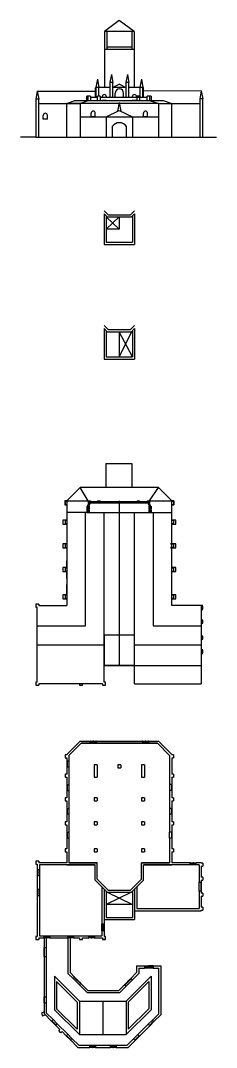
# Model space of a CAD drawing. Header units: millimetres. Extents: x 2045 to 2148, y 2810 to 3071.
# Drawn here: x 2089.6 to 2116.7, y 2929.4 to 3071 of the extents above; entities that cross this region are included whole.
import ezdxf

# ---------------------------------------------------------------- set-up
doc = ezdxf.new("R2010")
doc.units = ezdxf.units.MM
for name, color, linetype in [('CarpinteriaExterior', 130, 'Continuous'), ('PrimerPlano', 160, 'Continuous'), ('SegundoPlano', 254, 'Continuous')]:
    doc.layers.add(name, color=color, linetype=linetype)

msp = doc.modelspace()

# ---------------------------------------------------------------- linework, layer by layer
at = {"layer": 'CarpinteriaExterior'}
for p, q in [((2102.7, 3060.48), (2102.7, 3061.04)), ((2103.86, 3060.48), (2103.86, 3061.04)), ((2092.78, 3057.46), (2092.78, 3057.97)), ((2093.36, 3057.46), (2092.78, 3057.46)), ((2093.36, 3057.46), (2093.36, 3057.97)), ((2099.38, 3057.76), (2099.38, 3058.27)), ((2099.96, 3057.76), (2099.38, 3057.76)), ((2099.96, 3057.76), (2099.96, 3058.27)), ((2106.59, 3057.76), (2106.59, 3058.27)), ((2107.17, 3057.76), (2106.59, 3057.76)), ((2107.17, 3057.76), (2107.17, 3058.27)), ((2099.25, 2971.69), (2100.07, 2971.69)), ((2099.25, 2971.62), (2100.07, 2971.62)), ((2106.47, 2971.69), (2107.29, 2971.69)), ((2106.47, 2971.62), (2107.29, 2971.62)), ((2096.02, 2968.96), (2096.02, 2968.13)), ((2096.09, 2968.96), (2096.09, 2968.13)), ((2096.02, 2965.69), (2096.02, 2964.86)), ((2096.09, 2965.69), (2096.09, 2964.86)), ((2110.45, 2965.69), (2110.45, 2964.86)), ((2110.52, 2965.69), (2110.52, 2964.86)), ((2096.02, 2962.41), (2096.02, 2961.59)), ((2096.02, 2962.41), (2096.09, 2962.41)), ((2096.09, 2962.41), (2096.09, 2961.59)), ((2110.45, 2962.41), (2110.45, 2961.59)), ((2110.52, 2962.41), (2110.52, 2961.59)), ((2096.09, 2961.59), (2096.02, 2961.59)), ((2096.02, 2959.14), (2096.02, 2958.32)), ((2096.09, 2959.14), (2096.09, 2958.32)), ((2110.45, 2959.14), (2110.45, 2958.32)), ((2110.52, 2959.14), (2110.52, 2958.32)), ((2091.96, 2953.96), (2091.96, 2953.14)), ((2092.03, 2953.96), (2092.03, 2953.14)), ((2113.06, 2954.92), (2113.88, 2954.92)), ((2113.06, 2954.85), (2113.88, 2954.85)), ((2091.96, 2951.2), (2091.96, 2950.38)), ((2092.03, 2951.2), (2092.03, 2950.38)), ((2114.51, 2952.23), (2114.51, 2950.99)), ((2114.58, 2952.23), (2114.58, 2950.99)), ((2101.1, 2945.54), (2101.1, 2946.39)), ((2101.17, 2945.54), (2101.17, 2946.43)), ((2101.17, 2945.54), (2101.17, 2946.43)), ((2093.7, 2944.61), (2092.88, 2944.61)), ((2093.7, 2944.54), (2092.88, 2944.54)), ((2096.98, 2944.61), (2096.15, 2944.61)), ((2096.98, 2944.54), (2096.15, 2944.54)), ((2099.84, 2944.61), (2099.02, 2944.61)), ((2099.84, 2944.54), (2099.02, 2944.54)), ((2092.89, 2942), (2092.89, 2943.23)), ((2092.89, 2943.2), (2092.89, 2942.65)), ((2092.96, 2942), (2092.96, 2943.23)), ((2106.72, 2940.69), (2107.96, 2940.69)), ((2106.72, 2940.62), (2107.96, 2940.62)), ((2107.92, 2940.69), (2107.38, 2940.69)), ((2097.06, 2939.1), (2097.94, 2938.22)), ((2097.11, 2939.14), (2097.98, 2938.27)), ((2097.96, 2938.3), (2097.57, 2938.68)), ((2104, 2938.09), (2104.87, 2938.97)), ((2104.04, 2938.05), (2104.92, 2938.92)), ((2104.84, 2938.94), (2104.46, 2938.56)), ((2092.89, 2935.59), (2092.89, 2936.41)), ((2092.96, 2935.59), (2092.96, 2936.41)), ((2094.51, 2932.48), (2093.93, 2933.07)), ((2094.56, 2932.53), (2093.98, 2933.11)), ((2108, 2933.05), (2107.41, 2932.47)), ((2108.04, 2933), (2107.46, 2932.42)), ((2096.52, 2930.48), (2095.93, 2931.06)), ((2096.56, 2930.53), (2095.98, 2931.11)), ((2105.99, 2931.05), (2105.41, 2930.46)), ((2106.04, 2931), (2105.46, 2930.42)), ((2100.01, 2929.51), (2099.19, 2929.51)), ((2100.01, 2929.44), (2099.19, 2929.44)), ((2102.84, 2929.51), (2102.02, 2929.51)), ((2102.84, 2929.44), (2102.02, 2929.44))]:
    msp.add_line(p, q, dxfattribs=at)
for points in [[(2099.29, 2971.62), (2099.29, 2971.69), (2099.25, 2971.69), (2099.25, 2971.62), (2099.29, 2971.62)], [(2099.66, 2971.62), (2099.66, 2971.69), (2099.62, 2971.69), (2099.62, 2971.62), (2099.66, 2971.62)], [(2099.7, 2971.62), (2099.7, 2971.69), (2099.66, 2971.69), (2099.66, 2971.62), (2099.7, 2971.62)], [(2100.07, 2971.62), (2100.07, 2971.69), (2100.04, 2971.69), (2100.04, 2971.62), (2100.07, 2971.62)], [(2106.5, 2971.62), (2106.5, 2971.69), (2106.47, 2971.69), (2106.47, 2971.62), (2106.5, 2971.62)], [(2106.88, 2971.62), (2106.88, 2971.69), (2106.84, 2971.69), (2106.84, 2971.62), (2106.88, 2971.62)], [(2106.91, 2971.62), (2106.91, 2971.69), (2106.88, 2971.69), (2106.88, 2971.62), (2106.91, 2971.62)], [(2107.29, 2971.62), (2107.29, 2971.69), (2107.25, 2971.69), (2107.25, 2971.62), (2107.29, 2971.62)], [(2096.02, 2968.92), (2096.09, 2968.92), (2096.09, 2968.96), (2096.02, 2968.96), (2096.02, 2968.92)], [(2096.02, 2968.55), (2096.09, 2968.55), (2096.09, 2968.58), (2096.02, 2968.58), (2096.02, 2968.55)], [(2096.02, 2968.51), (2096.09, 2968.51), (2096.09, 2968.55), (2096.02, 2968.55), (2096.02, 2968.51)], [(2096.02, 2968.13), (2096.09, 2968.13), (2096.09, 2968.17), (2096.02, 2968.17), (2096.02, 2968.13)], [(2096.02, 2965.65), (2096.09, 2965.65), (2096.09, 2965.69), (2096.02, 2965.69), (2096.02, 2965.65)], [(2096.02, 2965.27), (2096.09, 2965.27), (2096.09, 2965.31), (2096.02, 2965.31), (2096.02, 2965.27)], [(2096.02, 2965.24), (2096.09, 2965.24), (2096.09, 2965.27), (2096.02, 2965.27), (2096.02, 2965.24)], [(2110.45, 2965.65), (2110.52, 2965.65), (2110.52, 2965.69), (2110.45, 2965.69), (2110.45, 2965.65)], [(2110.45, 2965.27), (2110.52, 2965.27), (2110.52, 2965.31), (2110.45, 2965.31), (2110.45, 2965.27)], [(2110.45, 2965.24), (2110.52, 2965.24), (2110.52, 2965.27), (2110.45, 2965.27), (2110.45, 2965.24)], [(2096.02, 2964.86), (2096.09, 2964.86), (2096.09, 2964.9), (2096.02, 2964.9), (2096.02, 2964.86)], [(2110.45, 2964.86), (2110.52, 2964.86), (2110.52, 2964.9), (2110.45, 2964.9), (2110.45, 2964.86)], [(2096.02, 2962.38), (2096.09, 2962.38), (2096.09, 2962.41), (2096.02, 2962.41), (2096.02, 2962.38)], [(2110.45, 2962.38), (2110.52, 2962.38), (2110.52, 2962.41), (2110.45, 2962.41), (2110.45, 2962.38)], [(2096.02, 2962), (2096.09, 2962), (2096.09, 2962.04), (2096.02, 2962.04), (2096.02, 2962)], [(2096.02, 2961.97), (2096.09, 2961.97), (2096.09, 2962), (2096.02, 2962), (2096.02, 2961.97)], [(2096.02, 2961.59), (2096.09, 2961.59), (2096.09, 2961.63), (2096.02, 2961.63), (2096.02, 2961.59)], [(2110.45, 2962), (2110.52, 2962), (2110.52, 2962.04), (2110.45, 2962.04), (2110.45, 2962)], [(2110.45, 2961.97), (2110.52, 2961.97), (2110.52, 2962), (2110.45, 2962), (2110.45, 2961.97)], [(2110.45, 2961.59), (2110.52, 2961.59), (2110.52, 2961.63), (2110.45, 2961.63), (2110.45, 2961.59)], [(2096.02, 2959.1), (2096.09, 2959.1), (2096.09, 2959.14), (2096.02, 2959.14), (2096.02, 2959.1)], [(2096.02, 2958.73), (2096.09, 2958.73), (2096.09, 2958.77), (2096.02, 2958.77), (2096.02, 2958.73)], [(2096.02, 2958.69), (2096.09, 2958.69), (2096.09, 2958.73), (2096.02, 2958.73), (2096.02, 2958.69)], [(2096.02, 2958.32), (2096.09, 2958.32), (2096.09, 2958.36), (2096.02, 2958.36), (2096.02, 2958.32)], [(2110.45, 2959.1), (2110.52, 2959.1), (2110.52, 2959.14), (2110.45, 2959.14), (2110.45, 2959.1)], [(2110.45, 2958.73), (2110.52, 2958.73), (2110.52, 2958.77), (2110.45, 2958.77), (2110.45, 2958.73)], [(2110.45, 2958.69), (2110.52, 2958.69), (2110.52, 2958.73), (2110.45, 2958.73), (2110.45, 2958.69)], [(2110.45, 2958.32), (2110.52, 2958.32), (2110.52, 2958.36), (2110.45, 2958.36), (2110.45, 2958.32)], [(2091.96, 2953.93), (2092.03, 2953.93), (2092.03, 2953.96), (2091.96, 2953.96), (2091.96, 2953.93)], [(2113.1, 2954.85), (2113.1, 2954.92), (2113.06, 2954.92), (2113.06, 2954.85), (2113.1, 2954.85)], [(2113.47, 2954.85), (2113.47, 2954.92), (2113.44, 2954.92), (2113.44, 2954.85), (2113.47, 2954.85)], [(2113.51, 2954.85), (2113.51, 2954.92), (2113.47, 2954.92), (2113.47, 2954.85), (2113.51, 2954.85)], [(2113.88, 2954.85), (2113.88, 2954.92), (2113.85, 2954.92), (2113.85, 2954.85), (2113.88, 2954.85)], [(2091.96, 2953.55), (2092.03, 2953.55), (2092.03, 2953.59), (2091.96, 2953.59), (2091.96, 2953.55)], [(2091.96, 2953.52), (2092.03, 2953.52), (2092.03, 2953.55), (2091.96, 2953.55), (2091.96, 2953.52)], [(2091.96, 2953.14), (2092.03, 2953.14), (2092.03, 2953.18), (2091.96, 2953.18), (2091.96, 2953.14)], [(2091.96, 2951.16), (2092.03, 2951.16), (2092.03, 2951.2), (2091.96, 2951.2), (2091.96, 2951.16)], [(2114.51, 2952.19), (2114.58, 2952.19), (2114.58, 2952.23), (2114.51, 2952.23), (2114.51, 2952.19)], [(2114.51, 2951.61), (2114.58, 2951.61), (2114.58, 2951.64), (2114.51, 2951.64), (2114.51, 2951.61)], [(2114.51, 2951.57), (2114.58, 2951.57), (2114.58, 2951.61), (2114.51, 2951.61), (2114.51, 2951.57)], [(2114.51, 2950.99), (2114.58, 2950.99), (2114.58, 2951.03), (2114.51, 2951.03), (2114.51, 2950.99)], [(2091.96, 2950.79), (2092.03, 2950.79), (2092.03, 2950.83), (2091.96, 2950.83), (2091.96, 2950.79)], [(2091.96, 2950.75), (2092.03, 2950.75), (2092.03, 2950.79), (2091.96, 2950.79), (2091.96, 2950.75)], [(2091.96, 2950.38), (2092.03, 2950.38), (2092.03, 2950.42), (2091.96, 2950.42), (2091.96, 2950.38)], [(2101.17, 2946.43), (2101.1, 2946.43), (2101.1, 2946.39), (2101.17, 2946.39), (2101.17, 2946.43)], [(2101.17, 2946.02), (2101.1, 2946.02), (2101.1, 2945.98), (2101.17, 2945.98), (2101.17, 2946.02)], [(2101.17, 2945.98), (2101.1, 2945.98), (2101.1, 2945.95), (2101.17, 2945.95), (2101.17, 2945.98)], [(2101.17, 2945.57), (2101.1, 2945.57), (2101.1, 2945.54), (2101.17, 2945.54), (2101.17, 2945.57)], [(2092.88, 2944.61), (2092.88, 2944.54), (2092.91, 2944.54), (2092.91, 2944.61), (2092.88, 2944.61)], [(2093.25, 2944.61), (2093.25, 2944.54), (2093.29, 2944.54), (2093.29, 2944.61), (2093.25, 2944.61)], [(2093.29, 2944.61), (2093.29, 2944.54), (2093.32, 2944.54), (2093.32, 2944.61), (2093.29, 2944.61)], [(2093.66, 2944.61), (2093.66, 2944.54), (2093.7, 2944.54), (2093.7, 2944.61), (2093.66, 2944.61)], [(2096.15, 2944.61), (2096.15, 2944.54), (2096.19, 2944.54), (2096.19, 2944.61), (2096.15, 2944.61)], [(2096.53, 2944.61), (2096.53, 2944.54), (2096.56, 2944.54), (2096.56, 2944.61), (2096.53, 2944.61)], [(2096.56, 2944.61), (2096.56, 2944.54), (2096.6, 2944.54), (2096.6, 2944.61), (2096.56, 2944.61)], [(2096.94, 2944.61), (2096.94, 2944.54), (2096.98, 2944.54), (2096.98, 2944.61), (2096.94, 2944.61)], [(2099.02, 2944.61), (2099.02, 2944.54), (2099.06, 2944.54), (2099.06, 2944.61), (2099.02, 2944.61)], [(2099.4, 2944.61), (2099.4, 2944.54), (2099.43, 2944.54), (2099.43, 2944.61), (2099.4, 2944.61)], [(2099.43, 2944.61), (2099.43, 2944.54), (2099.47, 2944.54), (2099.47, 2944.61), (2099.43, 2944.61)], [(2099.81, 2944.61), (2099.81, 2944.54), (2099.84, 2944.54), (2099.84, 2944.61), (2099.81, 2944.61)], [(2092.96, 2943.23), (2092.89, 2943.23), (2092.89, 2943.2), (2092.96, 2943.2), (2092.96, 2943.23)], [(2092.96, 2942.65), (2092.89, 2942.65), (2092.89, 2942.62), (2092.96, 2942.62), (2092.96, 2942.65)], [(2092.96, 2942.62), (2092.89, 2942.62), (2092.89, 2942.58), (2092.96, 2942.58), (2092.96, 2942.62)], [(2092.96, 2942.04), (2092.89, 2942.04), (2092.89, 2942), (2092.96, 2942), (2092.96, 2942.04)], [(2106.76, 2940.62), (2106.76, 2940.69), (2106.72, 2940.69), (2106.72, 2940.62), (2106.76, 2940.62)], [(2107.34, 2940.62), (2107.34, 2940.69), (2107.3, 2940.69), (2107.3, 2940.62), (2107.34, 2940.62)], [(2107.38, 2940.62), (2107.38, 2940.69), (2107.34, 2940.69), (2107.34, 2940.62), (2107.38, 2940.62)], [(2107.96, 2940.62), (2107.96, 2940.69), (2107.92, 2940.69), (2107.92, 2940.62), (2107.96, 2940.62)], [(2097.09, 2939.07), (2097.14, 2939.12), (2097.11, 2939.14), (2097.06, 2939.1), (2097.09, 2939.07)], [(2097.5, 2938.66), (2097.55, 2938.71), (2097.52, 2938.73), (2097.47, 2938.69), (2097.5, 2938.66)], [(2097.53, 2938.63), (2097.57, 2938.68), (2097.55, 2938.71), (2097.5, 2938.66), (2097.53, 2938.63)], [(2097.94, 2938.22), (2097.98, 2938.27), (2097.96, 2938.3), (2097.91, 2938.25), (2097.94, 2938.22)], [(2104.48, 2938.48), (2104.43, 2938.53), (2104.41, 2938.51), (2104.45, 2938.46), (2104.48, 2938.48)], [(2104.51, 2938.51), (2104.46, 2938.56), (2104.43, 2938.53), (2104.48, 2938.48), (2104.51, 2938.51)], [(2104.92, 2938.92), (2104.87, 2938.97), (2104.84, 2938.94), (2104.89, 2938.89), (2104.92, 2938.92)], [(2104.07, 2938.07), (2104.02, 2938.12), (2104, 2938.09), (2104.04, 2938.05), (2104.07, 2938.07)], [(2092.96, 2936.41), (2092.89, 2936.41), (2092.89, 2936.37), (2092.96, 2936.37), (2092.96, 2936.41)], [(2092.96, 2936.03), (2092.89, 2936.03), (2092.89, 2936), (2092.96, 2936), (2092.96, 2936.03)], [(2092.96, 2936), (2092.89, 2936), (2092.89, 2935.96), (2092.96, 2935.96), (2092.96, 2936)], [(2092.96, 2935.62), (2092.89, 2935.62), (2092.89, 2935.59), (2092.96, 2935.59), (2092.96, 2935.62)], [(2093.98, 2933.11), (2093.93, 2933.07), (2093.96, 2933.04), (2094, 2933.09), (2093.98, 2933.11)], [(2094.24, 2932.85), (2094.2, 2932.8), (2094.22, 2932.78), (2094.27, 2932.82), (2094.24, 2932.85)], [(2094.27, 2932.82), (2094.22, 2932.78), (2094.25, 2932.75), (2094.29, 2932.8), (2094.27, 2932.82)], [(2107.68, 2932.73), (2107.73, 2932.69), (2107.75, 2932.71), (2107.71, 2932.76), (2107.68, 2932.73)], [(2107.71, 2932.76), (2107.75, 2932.71), (2107.78, 2932.74), (2107.73, 2932.79), (2107.71, 2932.76)], [(2107.97, 2933.02), (2108.02, 2932.98), (2108.04, 2933), (2108, 2933.05), (2107.97, 2933.02)], [(2094.53, 2932.56), (2094.49, 2932.51), (2094.51, 2932.48), (2094.56, 2932.53), (2094.53, 2932.56)], [(2107.41, 2932.47), (2107.46, 2932.42), (2107.49, 2932.45), (2107.44, 2932.49), (2107.41, 2932.47)], [(2095.98, 2931.11), (2095.93, 2931.06), (2095.96, 2931.04), (2096.01, 2931.08), (2095.98, 2931.11)], [(2096.25, 2930.84), (2096.2, 2930.8), (2096.22, 2930.77), (2096.27, 2930.82), (2096.25, 2930.84)], [(2096.27, 2930.82), (2096.22, 2930.77), (2096.25, 2930.75), (2096.3, 2930.79), (2096.27, 2930.82)], [(2096.54, 2930.55), (2096.49, 2930.51), (2096.52, 2930.48), (2096.56, 2930.53), (2096.54, 2930.55)], [(2105.41, 2930.46), (2105.46, 2930.42), (2105.48, 2930.44), (2105.44, 2930.49), (2105.41, 2930.46)], [(2105.68, 2930.73), (2105.72, 2930.68), (2105.75, 2930.71), (2105.7, 2930.76), (2105.68, 2930.73)], [(2105.7, 2930.76), (2105.75, 2930.71), (2105.77, 2930.73), (2105.73, 2930.78), (2105.7, 2930.76)], [(2105.97, 2931.02), (2106.01, 2930.97), (2106.04, 2931), (2105.99, 2931.05), (2105.97, 2931.02)], [(2099.19, 2929.51), (2099.19, 2929.44), (2099.22, 2929.44), (2099.22, 2929.51), (2099.19, 2929.51)], [(2099.56, 2929.51), (2099.56, 2929.44), (2099.6, 2929.44), (2099.6, 2929.51), (2099.56, 2929.51)], [(2099.6, 2929.51), (2099.6, 2929.44), (2099.63, 2929.44), (2099.63, 2929.51), (2099.6, 2929.51)], [(2099.97, 2929.51), (2099.97, 2929.44), (2100.01, 2929.44), (2100.01, 2929.51), (2099.97, 2929.51)], [(2102.02, 2929.51), (2102.02, 2929.44), (2102.06, 2929.44), (2102.06, 2929.51), (2102.02, 2929.51)], [(2102.39, 2929.51), (2102.39, 2929.44), (2102.43, 2929.44), (2102.43, 2929.51), (2102.39, 2929.51)], [(2102.43, 2929.51), (2102.43, 2929.44), (2102.47, 2929.44), (2102.47, 2929.51), (2102.43, 2929.51)], [(2102.81, 2929.51), (2102.81, 2929.44), (2102.84, 2929.44), (2102.84, 2929.51), (2102.81, 2929.51)]]:
    msp.add_lwpolyline(points, dxfattribs=at)
for centre, radius in [((2103.28, 3061.04), 0.581), ((2093.07, 3057.97), 0.29), ((2099.67, 3058.27), 0.29), ((2106.88, 3058.27), 0.29)]:
    msp.add_arc(centre, radius, 0, 180, dxfattribs=at)
at = {"layer": 'PrimerPlano'}
for p, q in [((2091.75, 3054.97), (2089.65, 3054.97)), ((2091.75, 3054.97), (2096.02, 3054.97)), ((2096.02, 3054.97), (2110.52, 3054.97)), ((2110.52, 3054.97), (2114.78, 3054.97)), ((2114.78, 3054.97), (2116.67, 3054.97)), ((2101.72, 3044.26), (2101.17, 3044.81)), ((2104.82, 3044.26), (2105.37, 3044.81)), ((2101.6, 3043.96), (2101.17, 3044.38)), ((2101.17, 3044.38), (2101.17, 3040.18)), ((2101.47, 3044.08), (2101.47, 3040.49)), ((2101.6, 3043.96), (2104.94, 3043.96)), ((2101.72, 3044.26), (2104.82, 3044.26)), ((2103.27, 3043.96), (2103.27, 3042.28)), ((2104.94, 3043.96), (2105.37, 3044.38)), ((2105.07, 3044.08), (2105.07, 3040.49)), ((2105.37, 3044.38), (2105.37, 3040.18)), ((2103.27, 3042.28), (2101.47, 3042.28)), ((2101.17, 3040.18), (2105.37, 3040.18)), ((2101.47, 3040.49), (2105.07, 3040.49)), ((2101.72, 3028.43), (2101.17, 3028.98)), ((2104.82, 3028.43), (2105.37, 3028.98)), ((2101.6, 3028.13), (2101.17, 3028.56)), ((2101.17, 3028.56), (2101.17, 3024.36)), ((2101.47, 3028.25), (2101.47, 3024.66)), ((2101.6, 3028.13), (2104.94, 3028.13)), ((2101.72, 3028.43), (2104.82, 3028.43)), ((2103.27, 3028.13), (2103.27, 3024.66)), ((2104.94, 3028.13), (2105.37, 3028.56)), ((2105.07, 3028.25), (2105.07, 3024.66)), ((2105.37, 3028.56), (2105.37, 3024.36)), ((2101.47, 3024.66), (2105.07, 3024.66)), ((2101.17, 3024.36), (2105.37, 3024.36)), ((2101.4, 3009.98), (2105, 3009.98)), ((2101.4, 3009.98), (2101.4, 3006.66)), ((2105, 3009.98), (2105, 3006.66)), ((2096.02, 3004.81), (2097.87, 3006.66)), ((2108.67, 3006.66), (2097.87, 3006.66)), ((2098.97, 3004.81), (2097.87, 3006.66)), ((2107.45, 3004.81), (2108.67, 3006.66)), ((2110.52, 3004.81), (2108.67, 3006.66)), ((2095.75, 3004.81), (2095.75, 3004.26)), ((2096.02, 3004.81), (2095.75, 3004.81)), ((2096.02, 3004.81), (2096.02, 2990.37)), ((2096.02, 3004.81), (2098.97, 3004.81)), ((2096.02, 3004.81), (2096.02, 3004.74)), ((2098.97, 3004.81), (2098.97, 3004.47)), ((2098.97, 3004.81), (2099.31, 3004.81)), ((2098.97, 3004.81), (2099.31, 3004.47)), ((2099.31, 3004.81), (2099.31, 3004.47)), ((2100.27, 3004.81), (2100.27, 3004.47)), ((2100.27, 3004.81), (2100.61, 3004.81)), ((2100.27, 3004.81), (2100.61, 3004.47)), ((2100.61, 3004.81), (2100.61, 3004.47)), ((2100.61, 3004.81), (2100.61, 3004.64)), ((2103.27, 3004.81), (2103.27, 2982.11)), ((2105.71, 3004.81), (2106.05, 3004.81)), ((2105.71, 3004.81), (2106.05, 3004.47)), ((2105.71, 3004.81), (2105.71, 3004.47)), ((2106.05, 3004.81), (2106.05, 3004.47)), ((2107.11, 3004.81), (2107.11, 3004.47)), ((2107.11, 3004.81), (2107.45, 3004.81)), ((2107.11, 3004.81), (2107.45, 3004.47)), ((2107.45, 3004.81), (2110.52, 3004.81)), ((2107.45, 3004.81), (2107.45, 3004.47)), ((2110.52, 2990.37), (2110.52, 3004.81)), ((2110.79, 3004.81), (2110.52, 3004.81)), ((2110.79, 3004.81), (2110.79, 3004.26)), ((2095.75, 3004.26), (2096.02, 3004.26)), ((2095.82, 3004.74), (2095.82, 3004.33)), ((2096.02, 3004.74), (2095.82, 3004.74)), ((2095.82, 3004.33), (2096.02, 3004.33)), ((2096.02, 3004.33), (2096.02, 3002.09)), ((2098.77, 3004.07), (2098.77, 3003.72)), ((2098.77, 3004.07), (2098.77, 3003.72)), ((2098.77, 3004.07), (2099.11, 3004.07)), ((2098.77, 3004.07), (2099.11, 3003.72)), ((2098.77, 3004.07), (2098.94, 3004.07)), ((2099.11, 3003.72), (2098.77, 3003.72)), ((2098.77, 3003.72), (2098.94, 3003.72)), ((2098.77, 3003.64), (2098.77, 3003.3)), ((2098.77, 3003.64), (2098.77, 3003.3)), ((2098.77, 3003.64), (2098.77, 3003.3)), ((2098.77, 3003.64), (2099.11, 3003.64)), ((2098.77, 3003.64), (2099.11, 3003.3)), ((2099.05, 3004.47), (2098.85, 3004.07)), ((2098.85, 3003.64), (2098.85, 3003.72)), ((2099.11, 3004.07), (2098.94, 3004.07)), ((2099.31, 3004.47), (2098.97, 3004.47)), ((2099.14, 3004.47), (2098.97, 3004.47)), ((2099.23, 3004.47), (2099.03, 3004.07)), ((2099.03, 3003.64), (2099.03, 3003.72)), ((2099.11, 3004.07), (2099.11, 3003.72)), ((2099.11, 3003.64), (2099.11, 3003.3)), ((2099.31, 3004.47), (2099.14, 3004.47)), ((2099.31, 3004.72), (2100.27, 3004.72)), ((2099.31, 3004.55), (2100.27, 3004.55)), ((2100.61, 3004.47), (2100.27, 3004.47)), ((2100.61, 3004.72), (2105.71, 3004.72)), ((2100.61, 3004.64), (2100.61, 3004.47)), ((2100.61, 3004.55), (2105.71, 3004.55)), ((2106.05, 3004.47), (2105.71, 3004.47)), ((2106.05, 3004.72), (2107.11, 3004.72)), ((2106.05, 3004.55), (2107.11, 3004.55)), ((2107.45, 3004.47), (2107.11, 3004.47)), ((2107.21, 3004.47), (2107.41, 3004.07)), ((2107.32, 3004.07), (2107.32, 3003.72)), ((2107.32, 3004.07), (2107.32, 3003.72)), ((2107.32, 3004.07), (2107.67, 3004.07)), ((2107.32, 3004.07), (2107.67, 3003.72)), ((2107.67, 3003.72), (2107.32, 3003.72)), ((2107.32, 3003.64), (2107.32, 3003.3)), ((2107.32, 3003.64), (2107.32, 3003.3)), ((2107.32, 3003.64), (2107.32, 3003.3)), ((2107.32, 3003.64), (2107.67, 3003.64)), ((2107.32, 3003.64), (2107.67, 3003.3)), ((2107.32, 3003.64), (2107.49, 3003.64)), ((2107.38, 3004.47), (2107.58, 3004.07)), ((2107.41, 3003.64), (2107.41, 3003.72)), ((2107.58, 3003.64), (2107.58, 3003.72)), ((2107.67, 3004.07), (2107.67, 3003.72)), ((2107.67, 3003.64), (2107.67, 3003.3)), ((2110.72, 3004.74), (2110.52, 3004.74)), ((2110.52, 3004.33), (2110.72, 3004.33)), ((2110.52, 3004.26), (2110.79, 3004.26)), ((2110.72, 3004.74), (2110.72, 3004.33)), ((2095.48, 3002.16), (2095.48, 3001.61)), ((2096.02, 3002.16), (2095.48, 3002.16)), ((2095.82, 3002.09), (2095.82, 3001.68)), ((2096.02, 3002.09), (2095.82, 3002.09)), ((2098.77, 3003.21), (2096.02, 3003.21)), ((2098.6, 2987.57), (2098.6, 3003.21)), ((2099.11, 3003.3), (2098.77, 3003.3)), ((2098.77, 3003.21), (2107.94, 3003.21)), ((2098.85, 3003.21), (2098.85, 3003.3)), ((2099.03, 3003.21), (2099.03, 3003.3)), ((2101.17, 2979.79), (2101.17, 3003.21)), ((2105.37, 2979.58), (2105.37, 3003.21)), ((2107.67, 3003.3), (2107.32, 3003.3)), ((2107.45, 3003.3), (2107.45, 3003.21)), ((2107.58, 3003.21), (2107.58, 3003.3)), ((2107.77, 3003.21), (2107.94, 3003.21)), ((2107.94, 3003.21), (2107.94, 2987.57)), ((2107.94, 3003.21), (2110.52, 3003.21)), ((2111.06, 3002.16), (2110.52, 3002.16)), ((2110.72, 3002.09), (2110.52, 3002.09)), ((2110.72, 3002.09), (2110.72, 3001.68)), ((2111.06, 3001.61), (2111.06, 3002.16)), ((2095.48, 3001.61), (2096.02, 3001.61)), ((2095.82, 3001.68), (2096.02, 3001.68)), ((2096.02, 3001.68), (2096.02, 3000.66)), ((2110.52, 3001.68), (2110.72, 3001.68)), ((2110.52, 3001.61), (2111.06, 3001.61)), ((2096.02, 2999.84), (2096.02, 2998.82)), ((2095.48, 2998.88), (2095.48, 2998.34)), ((2096.02, 2998.88), (2095.48, 2998.88)), ((2095.48, 2998.34), (2096.02, 2998.34)), ((2095.82, 2998.82), (2095.82, 2998.41)), ((2096.02, 2998.82), (2095.82, 2998.82)), ((2095.82, 2998.41), (2096.02, 2998.41)), ((2096.02, 2998.41), (2096.02, 2997.6)), ((2111.06, 2998.88), (2110.31, 2998.88)), ((2110.72, 2998.82), (2110.31, 2998.82)), ((2110.31, 2998.41), (2110.72, 2998.41)), ((2110.31, 2998.34), (2111.06, 2998.34)), ((2110.72, 2998.82), (2110.72, 2998.41)), ((2111.06, 2998.34), (2111.06, 2998.88)), ((2096.02, 2997.6), (2096.02, 2997.39)), ((2096.02, 2995.54), (2096.02, 2996.56)), ((2095.48, 2995.61), (2095.48, 2995.07)), ((2096.02, 2995.61), (2095.48, 2995.61)), ((2095.48, 2995.07), (2096.02, 2995.07)), ((2095.82, 2995.54), (2095.82, 2995.13)), ((2096.02, 2995.54), (2095.82, 2995.54)), ((2095.82, 2995.13), (2096.02, 2995.13)), ((2096.02, 2994.11), (2096.02, 2995.13)), ((2111.06, 2995.61), (2110.52, 2995.61)), ((2110.72, 2995.54), (2110.52, 2995.54)), ((2110.52, 2995.13), (2110.72, 2995.13)), ((2110.52, 2995.07), (2111.06, 2995.07)), ((2110.72, 2995.54), (2110.72, 2995.13)), ((2111.06, 2995.07), (2111.06, 2995.61)), ((2096.02, 2991.8), (2096.02, 2993.29)), ((2095.48, 2991.86), (2095.48, 2991.32)), ((2096.02, 2991.86), (2095.48, 2991.86)), ((2095.48, 2991.32), (2096.02, 2991.32)), ((2095.82, 2991.8), (2095.82, 2991.39)), ((2096.02, 2991.8), (2095.82, 2991.8)), ((2095.82, 2991.39), (2096.02, 2991.39)), ((2111.06, 2991.86), (2110.52, 2991.86)), ((2110.72, 2991.8), (2110.52, 2991.8)), ((2110.52, 2991.39), (2110.72, 2991.39)), ((2110.52, 2991.32), (2111.06, 2991.32)), ((2110.72, 2991.8), (2110.72, 2991.39)), ((2111.06, 2991.32), (2111.06, 2991.86)), ((2092.16, 2990.58), (2091.75, 2990.58)), ((2091.75, 2990.58), (2091.75, 2990.16)), ((2091.75, 2990.16), (2091.96, 2990.16)), ((2091.96, 2979.79), (2091.96, 2990.16)), ((2091.96, 2984.98), (2091.96, 2990.16)), ((2092.16, 2990.58), (2092.16, 2990.37)), ((2092.16, 2990.37), (2096.02, 2990.37)), ((2114.58, 2990.37), (2110.52, 2990.37)), ((2114.78, 2990.37), (2114.51, 2990.37)), ((2114.72, 2990.3), (2114.51, 2990.3)), ((2114.51, 2989.89), (2114.72, 2989.89)), ((2114.51, 2989.82), (2114.78, 2989.82)), ((2114.58, 2990.37), (2114.58, 2990.3)), ((2114.78, 2990.3), (2114.58, 2990.3)), ((2114.58, 2990.3), (2114.58, 2979.58)), ((2114.58, 2989.89), (2114.78, 2989.89)), ((2114.72, 2990.3), (2114.72, 2989.89)), ((2114.72, 2988.37), (2114.51, 2988.37)), ((2114.51, 2987.96), (2114.72, 2987.96)), ((2114.78, 2988.37), (2114.58, 2988.37)), ((2114.58, 2987.96), (2114.78, 2987.96)), ((2114.72, 2988.37), (2114.72, 2987.96)), ((2091.96, 2987.57), (2098.6, 2987.57)), ((2107.94, 2987.57), (2114.58, 2987.57)), ((2101.17, 2986.31), (2101.17, 2982.11)), ((2105.37, 2986.31), (2101.17, 2986.31)), ((2105.37, 2982.11), (2105.37, 2986.31)), ((2105.37, 2984.98), (2114.58, 2984.94)), ((2114.72, 2986.16), (2114.51, 2986.16)), ((2114.51, 2985.75), (2114.72, 2985.75)), ((2114.78, 2986.16), (2114.58, 2986.16)), ((2114.58, 2985.75), (2114.78, 2985.75)), ((2114.72, 2986.16), (2114.72, 2985.75)), ((2114.78, 2984.29), (2114.51, 2984.29)), ((2114.72, 2984.23), (2114.51, 2984.23)), ((2114.51, 2983.82), (2114.72, 2983.82)), ((2114.51, 2983.75), (2114.78, 2983.75)), ((2114.78, 2984.23), (2114.58, 2984.23)), ((2114.58, 2983.82), (2114.78, 2983.82)), ((2114.72, 2984.23), (2114.72, 2983.82)), ((2105.37, 2982.11), (2101.17, 2982.11)), ((2101.17, 2982.11), (2105.37, 2982.11)), ((2105.37, 2982.11), (2114.58, 2982.11)), ((2091.75, 2979.79), (2091.75, 2979.38)), ((2091.96, 2979.79), (2091.75, 2979.79)), ((2091.75, 2979.38), (2092.16, 2979.38)), ((2100.96, 2979.58), (2092.16, 2979.58)), ((2092.16, 2979.58), (2092.16, 2979.38)), ((2097.79, 2979.58), (2097.79, 2979.38)), ((2097.79, 2979.38), (2098.2, 2979.38)), ((2098.2, 2979.38), (2098.2, 2979.58)), ((2100.96, 2979.58), (2100.96, 2979.38)), ((2100.96, 2979.38), (2101.37, 2979.38)), ((2101.37, 2979.79), (2101.17, 2979.79)), ((2101.37, 2979.38), (2101.37, 2979.79)), ((2105.37, 2979.58), (2114.58, 2979.58)), ((2096.02, 2969.84), (2097.87, 2971.69)), ((2096.32, 2969.71), (2098, 2971.38)), ((2097.87, 2971.69), (2108.67, 2971.69)), ((2097.87, 2971.69), (2099.25, 2971.69)), ((2098, 2971.38), (2108.54, 2971.38)), ((2099.25, 2971.38), (2098, 2971.38)), ((2099.25, 2971.38), (2099.25, 2971.69)), ((2100.07, 2971.69), (2106.47, 2971.69)), ((2100.07, 2971.69), (2100.07, 2971.38)), ((2106.47, 2971.38), (2100.07, 2971.38)), ((2106.47, 2971.69), (2106.47, 2971.38)), ((2107.29, 2971.69), (2108.67, 2971.69)), ((2107.29, 2971.69), (2107.29, 2971.38)), ((2108.54, 2971.38), (2107.29, 2971.38)), ((2110.21, 2969.71), (2108.54, 2971.38)), ((2110.52, 2969.84), (2108.67, 2971.69)), ((2095.82, 2969.77), (2095.82, 2969.36)), ((2096.02, 2969.77), (2095.82, 2969.77)), ((2096.02, 2969.84), (2096.02, 2969.77)), ((2096.32, 2969.71), (2096.32, 2968.96)), ((2110.21, 2969.71), (2110.21, 2965.69)), ((2110.52, 2969.84), (2110.52, 2969.77)), ((2110.72, 2969.77), (2110.52, 2969.77)), ((2110.72, 2969.77), (2110.72, 2969.36)), ((2095.82, 2969.36), (2096.02, 2969.36)), ((2096.02, 2969.36), (2096.02, 2967.12)), ((2096.02, 2968.96), (2096.32, 2968.96)), ((2096.02, 2968.13), (2096.32, 2968.13)), ((2096.32, 2968.13), (2096.32, 2965.69)), ((2099.81, 2968.42), (2099.81, 2966.7)), ((2100.22, 2968.42), (2099.81, 2968.42)), ((2100.22, 2968.42), (2100.22, 2966.7)), ((2103.06, 2968.42), (2103.06, 2968.01)), ((2103.47, 2968.42), (2103.06, 2968.42)), ((2103.06, 2968.01), (2103.47, 2968.01)), ((2103.47, 2968.42), (2103.47, 2968.01)), ((2106.31, 2968.42), (2106.31, 2966.7)), ((2106.72, 2968.42), (2106.31, 2968.42)), ((2106.72, 2968.42), (2106.72, 2966.7)), ((2110.52, 2969.36), (2110.52, 2967.12)), ((2110.52, 2969.36), (2110.72, 2969.36)), ((2095.82, 2967.12), (2095.82, 2966.7)), ((2096.02, 2967.12), (2095.82, 2967.12)), ((2095.82, 2966.7), (2096.02, 2966.7)), ((2096.02, 2966.7), (2096.02, 2965.69)), ((2099.81, 2966.7), (2100.22, 2966.7)), ((2106.31, 2966.7), (2106.72, 2966.7)), ((2110.72, 2967.12), (2110.52, 2967.12)), ((2110.52, 2966.7), (2110.52, 2963.84)), ((2110.52, 2966.7), (2110.72, 2966.7)), ((2110.72, 2967.12), (2110.72, 2966.7)), ((2096.02, 2965.69), (2096.32, 2965.69)), ((2110.52, 2965.69), (2110.21, 2965.69)), ((2095.82, 2963.84), (2095.82, 2963.43)), ((2096.02, 2963.84), (2095.82, 2963.84)), ((2096.02, 2964.86), (2096.02, 2963.84)), ((2096.02, 2964.86), (2096.32, 2964.86)), ((2096.32, 2964.86), (2096.32, 2962.63)), ((2099.81, 2963.84), (2099.81, 2963.43)), ((2100.22, 2963.84), (2099.81, 2963.84)), ((2100.22, 2963.84), (2100.22, 2963.43)), ((2106.31, 2963.84), (2106.31, 2963.43)), ((2106.72, 2963.84), (2106.31, 2963.84)), ((2106.72, 2963.84), (2106.72, 2963.43)), ((2110.21, 2964.86), (2110.21, 2962.41)), ((2110.52, 2964.86), (2110.21, 2964.86)), ((2110.72, 2963.84), (2110.52, 2963.84)), ((2110.72, 2963.84), (2110.72, 2963.43)), ((2095.82, 2963.43), (2096.02, 2963.43)), ((2096.02, 2963.43), (2096.02, 2962.63)), ((2096.02, 2962.63), (2096.02, 2962.41)), ((2096.02, 2962.41), (2096.32, 2962.41)), ((2096.32, 2962.63), (2096.32, 2962.63)), ((2096.32, 2962.63), (2096.32, 2962.41)), ((2099.81, 2963.43), (2100.22, 2963.43)), ((2106.31, 2963.43), (2106.72, 2963.43)), ((2110.52, 2962.41), (2110.21, 2962.41)), ((2110.52, 2963.43), (2110.52, 2960.57)), ((2110.52, 2963.43), (2110.72, 2963.43)), ((2096.02, 2961.59), (2096.02, 2960.57)), ((2096.32, 2961.59), (2096.02, 2961.59)), ((2096.32, 2961.59), (2096.32, 2959.14)), ((2110.21, 2961.59), (2110.21, 2959.14)), ((2110.52, 2961.59), (2110.21, 2961.59)), ((2095.82, 2960.57), (2095.82, 2960.16)), ((2096.02, 2960.57), (2095.82, 2960.57)), ((2095.82, 2960.16), (2096.02, 2960.16)), ((2096.02, 2960.16), (2096.02, 2956.82)), ((2099.81, 2960.57), (2099.81, 2960.16)), ((2100.22, 2960.57), (2099.81, 2960.57)), ((2099.81, 2960.16), (2100.22, 2960.16)), ((2100.22, 2960.57), (2100.22, 2960.16)), ((2106.31, 2960.57), (2106.31, 2960.16)), ((2106.72, 2960.57), (2106.31, 2960.57)), ((2106.31, 2960.16), (2106.72, 2960.16)), ((2106.72, 2960.57), (2106.72, 2960.16)), ((2110.72, 2960.57), (2110.52, 2960.57)), ((2110.52, 2960.16), (2110.52, 2956.82)), ((2110.52, 2960.16), (2110.72, 2960.16)), ((2110.72, 2960.57), (2110.72, 2960.16)), ((2096.02, 2959.14), (2096.32, 2959.14)), ((2096.32, 2958.32), (2096.02, 2958.32)), ((2096.32, 2958.32), (2096.32, 2954.92)), ((2110.52, 2959.14), (2110.21, 2959.14)), ((2110.21, 2958.32), (2110.21, 2954.92)), ((2110.52, 2958.32), (2110.21, 2958.32)), ((2095.82, 2956.82), (2095.82, 2956.41)), ((2096.02, 2956.82), (2095.82, 2956.82)), ((2099.81, 2956.82), (2099.81, 2956.41)), ((2100.22, 2956.82), (2099.81, 2956.82)), ((2100.22, 2956.82), (2100.22, 2956.41)), ((2106.31, 2956.82), (2106.31, 2956.41)), ((2106.72, 2956.82), (2106.31, 2956.82)), ((2106.72, 2956.82), (2106.72, 2956.41)), ((2110.72, 2956.82), (2110.52, 2956.82)), ((2110.72, 2956.82), (2110.72, 2956.41)), ((2095.82, 2956.41), (2096.02, 2956.41)), ((2096.02, 2956.41), (2096.02, 2954.92)), ((2099.81, 2956.41), (2100.22, 2956.41)), ((2106.31, 2956.41), (2106.72, 2956.41)), ((2110.52, 2956.41), (2110.52, 2954.92)), ((2110.52, 2956.41), (2110.72, 2956.41)), ((2091.75, 2955.12), (2091.75, 2954.71)), ((2092.16, 2955.12), (2091.75, 2955.12)), ((2091.75, 2954.71), (2091.96, 2954.71)), ((2091.96, 2954.71), (2091.96, 2953.96)), ((2091.96, 2953.96), (2092.26, 2953.96)), ((2092.16, 2955.12), (2092.16, 2954.92)), ((2096.02, 2954.92), (2092.16, 2954.92)), ((2099.92, 2954.62), (2092.26, 2954.62)), ((2092.26, 2954.62), (2092.26, 2953.96)), ((2096.02, 2954.62), (2098.57, 2954.62)), ((2100.22, 2954.92), (2096.32, 2954.92)), ((2096.32, 2954.92), (2098.57, 2954.92)), ((2098.57, 2954.92), (2100.22, 2954.92)), ((2098.57, 2954.62), (2099.92, 2954.62)), ((2099.92, 2952.52), (2099.92, 2954.62)), ((2099.92, 2952.52), (2099.92, 2954.62)), ((2100.22, 2952.65), (2100.22, 2954.92)), ((2100.22, 2952.65), (2100.22, 2954.92)), ((2106.31, 2952.65), (2106.31, 2954.92)), ((2106.31, 2954.92), (2108.86, 2954.92)), ((2106.31, 2952.65), (2106.31, 2954.92)), ((2110.21, 2954.92), (2106.31, 2954.92)), ((2113.06, 2954.62), (2106.62, 2954.62)), ((2106.62, 2952.52), (2106.62, 2954.62)), ((2106.62, 2954.62), (2108.86, 2954.62)), ((2106.62, 2952.52), (2106.62, 2954.62)), ((2108.86, 2954.92), (2110.21, 2954.92)), ((2108.86, 2954.62), (2110.52, 2954.62)), ((2113.06, 2954.92), (2110.52, 2954.92)), ((2113.06, 2954.62), (2113.06, 2954.92)), ((2114.58, 2954.92), (2113.88, 2954.92)), ((2113.88, 2954.62), (2113.88, 2954.92)), ((2114.28, 2954.62), (2113.88, 2954.62)), ((2114.28, 2954.62), (2114.28, 2952.23)), ((2114.58, 2954.92), (2114.58, 2954.85)), ((2114.78, 2954.85), (2114.58, 2954.85)), ((2114.58, 2954.44), (2114.58, 2952.92)), ((2114.58, 2954.44), (2114.78, 2954.44)), ((2114.78, 2954.85), (2114.78, 2954.44)), ((2091.96, 2953.14), (2091.96, 2951.2)), ((2091.96, 2953.14), (2092.26, 2953.14)), ((2092.26, 2953.14), (2092.26, 2951.2)), ((2101.6, 2950.85), (2099.92, 2952.52)), ((2101.6, 2950.85), (2099.92, 2952.52)), ((2101.72, 2951.15), (2100.22, 2952.65)), ((2101.72, 2951.15), (2100.22, 2952.65)), ((2104.82, 2951.15), (2106.31, 2952.65)), ((2104.82, 2951.15), (2106.31, 2952.65)), ((2104.94, 2950.85), (2106.62, 2952.52)), ((2104.94, 2950.85), (2106.62, 2952.52)), ((2114.78, 2952.92), (2114.58, 2952.92)), ((2114.58, 2952.51), (2114.58, 2952.23)), ((2114.58, 2952.51), (2114.78, 2952.51)), ((2114.78, 2952.92), (2114.78, 2952.51)), ((2092.26, 2951.2), (2091.96, 2951.2)), ((2100.87, 2951.58), (2100.87, 2944.85)), ((2101.17, 2951.27), (2101.17, 2944.75)), ((2101.47, 2950.97), (2101.47, 2947.38)), ((2101.72, 2951.15), (2104.82, 2951.15)), ((2101.72, 2951.15), (2104.82, 2951.15)), ((2105.07, 2950.97), (2105.07, 2947.38)), ((2105.37, 2951.27), (2105.37, 2947.07)), ((2105.67, 2951.58), (2105.67, 2948.6)), ((2114.28, 2952.23), (2114.58, 2952.23)), ((2114.28, 2950.99), (2114.28, 2948.6)), ((2114.58, 2950.99), (2114.28, 2950.99)), ((2114.58, 2950.99), (2114.58, 2950.71)), ((2091.96, 2950.38), (2091.96, 2944.75)), ((2091.96, 2950.38), (2092.26, 2950.38)), ((2092.26, 2950.38), (2092.26, 2944.85)), ((2101.6, 2950.85), (2104.94, 2950.85)), ((2101.6, 2950.85), (2104.94, 2950.85)), ((2114.78, 2950.71), (2114.58, 2950.71)), ((2114.58, 2950.3), (2114.58, 2948.78)), ((2114.58, 2950.3), (2114.78, 2950.3)), ((2114.78, 2950.71), (2114.78, 2950.3)), ((2105.07, 2949.17), (2101.47, 2949.17)), ((2101.47, 2949.17), (2101.47, 2949.17)), ((2105.37, 2948.3), (2114.58, 2948.3)), ((2105.67, 2948.6), (2114.28, 2948.6)), ((2114.78, 2948.78), (2114.58, 2948.78)), ((2114.58, 2948.37), (2114.58, 2948.3)), ((2114.58, 2948.37), (2114.78, 2948.37)), ((2114.78, 2948.78), (2114.78, 2948.37)), ((2101.17, 2947.07), (2105.37, 2947.07)), ((2101.47, 2947.38), (2105.07, 2947.38)), ((2101.1, 2946.43), (2100.87, 2946.43)), ((2101.1, 2945.54), (2100.87, 2945.54)), ((2091.75, 2944.75), (2091.75, 2944.34)), ((2091.96, 2944.75), (2091.75, 2944.75)), ((2091.75, 2944.34), (2092.16, 2944.34)), ((2092.16, 2944.54), (2092.88, 2944.54)), ((2092.16, 2944.54), (2092.16, 2944.34)), ((2092.26, 2944.85), (2092.88, 2944.85)), ((2092.88, 2944.85), (2092.88, 2944.61)), ((2092.89, 2944.54), (2092.89, 2943.23)), ((2093.19, 2944.54), (2093.19, 2943.23)), ((2093.7, 2944.85), (2096.15, 2944.85)), ((2093.7, 2944.85), (2093.7, 2944.61)), ((2093.7, 2944.54), (2096.15, 2944.54)), ((2096.15, 2944.61), (2096.15, 2944.85)), ((2096.19, 2944.54), (2096.19, 2939.64)), ((2096.49, 2944.54), (2096.49, 2939.76)), ((2096.98, 2944.85), (2099.02, 2944.85)), ((2096.98, 2944.61), (2096.98, 2944.85)), ((2096.98, 2944.54), (2097.79, 2944.54)), ((2097.79, 2944.54), (2097.79, 2944.34)), ((2097.79, 2944.34), (2098.2, 2944.34)), ((2098.2, 2944.54), (2099.02, 2944.54)), ((2098.2, 2944.34), (2098.2, 2944.54)), ((2099.02, 2944.85), (2099.02, 2944.61)), ((2099.84, 2944.85), (2100.87, 2944.85)), ((2099.84, 2944.85), (2099.84, 2944.61)), ((2099.84, 2944.54), (2100.96, 2944.54)), ((2100.96, 2944.54), (2100.96, 2944.34)), ((2101.37, 2944.34), (2100.96, 2944.34)), ((2100.96, 2944.34), (2101.37, 2944.34)), ((2101.37, 2944.75), (2101.17, 2944.75)), ((2101.37, 2944.34), (2101.37, 2944.75)), ((2092.89, 2943.23), (2093.19, 2943.23)), ((2092.89, 2942), (2092.89, 2936.41)), ((2092.89, 2942), (2093.19, 2942)), ((2093.19, 2942), (2093.19, 2936.41)), ((2097.11, 2939.14), (2096.49, 2939.76)), ((2104.87, 2938.97), (2105.66, 2939.76)), ((2105.66, 2940.69), (2105.66, 2939.76)), ((2105.66, 2940.69), (2106.72, 2940.69)), ((2105.96, 2940.39), (2105.96, 2939.64)), ((2105.96, 2940.39), (2106.72, 2940.39)), ((2106.72, 2940.62), (2106.72, 2940.39)), ((2107.96, 2940.69), (2109.02, 2940.69)), ((2107.96, 2940.62), (2107.96, 2940.39)), ((2107.96, 2940.39), (2108.72, 2940.39)), ((2108.72, 2934.1), (2108.72, 2940.39)), ((2109.02, 2933.98), (2109.02, 2940.69)), ((2097.77, 2935.81), (2094.33, 2939.25)), ((2094.33, 2939.25), (2094.33, 2934.65)), ((2097.47, 2935.69), (2094.63, 2938.52)), ((2094.63, 2938.52), (2094.63, 2934.78)), ((2096.19, 2939.64), (2096.9, 2938.93)), ((2097.11, 2939.14), (2096.9, 2938.93)), ((2097.98, 2938.27), (2097.77, 2938.06)), ((2098.95, 2937.3), (2097.98, 2938.27)), ((2104.21, 2935.81), (2107.65, 2939.25)), ((2104.51, 2935.69), (2107.35, 2938.52)), ((2104.87, 2938.97), (2105.08, 2938.75)), ((2105.96, 2939.64), (2105.08, 2938.75)), ((2107.35, 2938.52), (2107.35, 2934.78)), ((2107.65, 2939.25), (2107.65, 2934.65)), ((2097.77, 2938.06), (2098.83, 2937)), ((2098.83, 2937), (2103.33, 2937)), ((2098.95, 2937.3), (2103.2, 2937.3)), ((2103.2, 2937.3), (2104, 2938.09)), ((2104.21, 2937.88), (2103.33, 2937)), ((2104, 2938.09), (2104.21, 2937.88)), ((2092.89, 2936.41), (2093.19, 2936.41)), ((2092.89, 2935.59), (2092.89, 2934.11)), ((2092.89, 2935.59), (2093.19, 2935.59)), ((2093.19, 2935.59), (2093.19, 2934.23)), ((2097.47, 2935.69), (2097.47, 2931.94)), ((2097.77, 2935.81), (2097.77, 2931.21)), ((2097.77, 2935.81), (2104.21, 2935.81)), ((2101.01, 2935.81), (2101.01, 2931.21)), ((2104.21, 2935.81), (2104.21, 2931.21)), ((2104.51, 2935.69), (2104.51, 2931.94)), ((2092.89, 2934.33), (2092.54, 2934.18)), ((2092.54, 2934.18), (2092.69, 2933.8)), ((2093.93, 2933.07), (2092.89, 2934.11)), ((2093.19, 2934.23), (2094.14, 2933.28)), ((2097.77, 2931.21), (2094.33, 2934.65)), ((2097.47, 2931.94), (2094.63, 2934.78)), ((2107.65, 2934.65), (2104.21, 2931.21)), ((2104.51, 2931.94), (2107.35, 2934.78)), ((2107.65, 2935.08), (2107.67, 2935.1)), ((2107.83, 2933.22), (2108.72, 2934.1)), ((2109.02, 2933.98), (2108.04, 2933)), ((2092.69, 2933.8), (2093.05, 2933.95)), ((2093.98, 2933.11), (2094.14, 2933.28)), ((2094.56, 2932.53), (2094.72, 2932.7)), ((2094.72, 2932.7), (2096.15, 2931.28)), ((2105.83, 2931.21), (2107.25, 2932.63)), ((2107.25, 2932.63), (2107.41, 2932.47)), ((2107.83, 2933.22), (2108, 2933.05)), ((2095.08, 2931.92), (2094.51, 2932.48)), ((2095.08, 2931.92), (2094.93, 2931.77)), ((2095.22, 2931.48), (2094.93, 2931.77)), ((2095.22, 2931.48), (2095.37, 2931.63)), ((2095.93, 2931.06), (2095.37, 2931.63)), ((2095.98, 2931.11), (2096.15, 2931.28)), ((2097.77, 2931.21), (2104.21, 2931.21)), ((2105.83, 2931.21), (2105.99, 2931.05)), ((2107.46, 2932.42), (2106.04, 2931)), ((2097.56, 2929.44), (2096.52, 2930.48)), ((2096.56, 2930.53), (2096.73, 2930.69)), ((2096.73, 2930.69), (2097.68, 2929.74)), ((2097.68, 2929.74), (2099.19, 2929.74)), ((2099.19, 2929.51), (2099.19, 2929.74)), ((2100.01, 2929.74), (2102.02, 2929.74)), ((2100.01, 2929.51), (2100.01, 2929.74)), ((2102.02, 2929.74), (2102.02, 2929.51)), ((2102.84, 2929.74), (2104.36, 2929.74)), ((2102.84, 2929.74), (2102.84, 2929.51)), ((2104.36, 2929.74), (2105.24, 2930.63)), ((2105.46, 2930.42), (2104.48, 2929.44)), ((2105.24, 2930.63), (2105.41, 2930.46)), ((2097.56, 2929.44), (2099.19, 2929.44)), ((2100.01, 2929.44), (2102.02, 2929.44)), ((2102.84, 2929.44), (2104.48, 2929.44))]:
    msp.add_line(p, q, dxfattribs=at)
msp.add_lwpolyline([(2091.96, 2984.98), (2101.17, 2984.98)], dxfattribs=at)
at = {"layer": 'SegundoPlano'}
for p, q in [((2103.27, 3071.04), (2101.23, 3069.54)), ((2105.31, 3069.54), (2103.27, 3071.04)), ((2101.23, 3069.54), (2101.23, 3061.83)), ((2105.31, 3069.54), (2101.23, 3069.54)), ((2101.53, 3069.54), (2101.53, 3067.05)), ((2105, 3069.54), (2105, 3067.05)), ((2105.31, 3069.54), (2105.31, 3061.83)), ((2105, 3067.35), (2101.53, 3067.35)), ((2105.31, 3067.05), (2101.23, 3067.05)), ((2100.24, 3062.94), (2100.04, 3061.83)), ((2100.24, 3062.94), (2100.45, 3061.83)), ((2102.18, 3063.62), (2101.97, 3062.51)), ((2102.18, 3063.62), (2102.38, 3062.51)), ((2104.38, 3063.62), (2104.18, 3062.51)), ((2104.38, 3063.62), (2104.59, 3062.51)), ((2106.32, 3062.94), (2106.11, 3061.83)), ((2106.32, 3062.94), (2106.52, 3061.83)), ((2099.97, 3061.77), (2100.04, 3061.83)), ((2099.97, 3060.48), (2099.97, 3061.77)), ((2101.97, 3061.83), (2100.04, 3061.83)), ((2101.97, 3061.83), (2100.04, 3061.83)), ((2100.04, 3061.83), (2100.04, 3060.48)), ((2100.45, 3061.83), (2100.04, 3061.83)), ((2100.45, 3060.6), (2100.45, 3061.83)), ((2101.97, 3062.51), (2101.97, 3060.48)), ((2102.38, 3062.51), (2101.97, 3062.51)), ((2102.38, 3060.48), (2102.38, 3062.51)), ((2103.28, 3062.28), (2102.38, 3061.83)), ((2104.18, 3061.83), (2102.38, 3061.83)), ((2104.18, 3061.83), (2102.38, 3061.83)), ((2103.28, 3062.28), (2104.18, 3061.83)), ((2104.18, 3062.51), (2104.18, 3060.48)), ((2104.59, 3062.51), (2104.18, 3062.51)), ((2104.59, 3060.48), (2104.59, 3062.51)), ((2106.52, 3061.83), (2104.59, 3061.83)), ((2106.52, 3061.83), (2104.59, 3061.83)), ((2106.11, 3061.83), (2106.11, 3060.48)), ((2106.52, 3060.48), (2106.52, 3061.83)), ((2106.52, 3061.83), (2106.59, 3061.77)), ((2106.59, 3060.48), (2106.59, 3061.77)), ((2091.96, 3061.29), (2091.75, 3060.19)), ((2092.16, 3060.19), (2091.75, 3060.19)), ((2091.75, 3060.19), (2091.75, 3054.97)), ((2091.96, 3061.29), (2092.16, 3060.19)), ((2091.96, 3061.29), (2099.97, 3061.29)), ((2092.16, 3054.97), (2092.16, 3060.19)), ((2096.02, 3059.58), (2097.12, 3060.02)), ((2097.12, 3060.02), (2107.67, 3060.02)), ((2097.87, 3059.58), (2098.97, 3060.02)), ((2098.77, 3060.02), (2098.77, 3060.6)), ((2099.11, 3060.6), (2098.77, 3060.6)), ((2098.97, 3060.02), (2098.97, 3060.6)), ((2099.31, 3060.6), (2098.97, 3060.6)), ((2098.97, 3060.02), (2098.97, 3060.6)), ((2099.31, 3060.6), (2099.31, 3060.02)), ((2099.31, 3060.6), (2099.31, 3060.02)), ((2099.31, 3060.48), (2100.27, 3060.48)), ((2100.27, 3060.02), (2100.27, 3060.6)), ((2100.61, 3060.6), (2100.27, 3060.6)), ((2100.61, 3060.6), (2100.61, 3060.02)), ((2100.61, 3060.48), (2107.11, 3060.48)), ((2100.92, 3060.48), (2100.92, 3060.53)), ((2101.5, 3060.02), (2100.92, 3060.02)), ((2101.5, 3060.48), (2101.5, 3060.53)), ((2105.06, 3060.48), (2105.06, 3060.53)), ((2105.64, 3060.02), (2105.06, 3060.02)), ((2105.64, 3060.48), (2105.64, 3060.53)), ((2105.71, 3060.02), (2105.71, 3060.6)), ((2106.05, 3060.6), (2105.71, 3060.6)), ((2106.05, 3060.6), (2106.05, 3060.02)), ((2114.58, 3061.36), (2106.59, 3061.32)), ((2107.11, 3060.02), (2107.11, 3060.6)), ((2107.45, 3060.6), (2107.11, 3060.6)), ((2107.45, 3060.6), (2107.45, 3060.02)), ((2107.67, 3060.6), (2107.45, 3060.6)), ((2107.45, 3060.02), (2108.67, 3059.58)), ((2107.45, 3060.02), (2107.45, 3060.02)), ((2107.45, 3060.02), (2109.3, 3060.02)), ((2107.67, 3060.6), (2107.67, 3060.02)), ((2109.3, 3060.02), (2110.52, 3059.58)), ((2114.58, 3061.36), (2114.37, 3060.25)), ((2114.78, 3060.25), (2114.37, 3060.25)), ((2114.37, 3060.25), (2114.37, 3054.97)), ((2114.58, 3061.36), (2114.78, 3060.25)), ((2114.78, 3054.97), (2114.78, 3060.25)), ((2092.16, 3059.58), (2097.87, 3059.58)), ((2096.02, 3054.97), (2096.02, 3059.58)), ((2103.24, 3059.58), (2096.02, 3059.58)), ((2097.87, 3059.58), (2097.87, 3054.97)), ((2101.46, 3057.76), (2103.27, 3058.64)), ((2103.27, 3059.75), (2103.04, 3058.53)), ((2103.27, 3059.75), (2103.5, 3058.53)), ((2103.27, 3058.64), (2105.08, 3057.76)), ((2108.67, 3059.58), (2103.3, 3059.58)), ((2108.67, 3059.58), (2108.67, 3054.97)), ((2108.67, 3059.58), (2110.52, 3059.58)), ((2109.08, 3059.58), (2114.37, 3059.58)), ((2110.52, 3054.97), (2110.52, 3059.58)), ((2097.87, 3057.76), (2108.67, 3057.76)), ((2101.46, 3057.76), (2101.46, 3054.97)), ((2105.08, 3057.76), (2105.08, 3054.97)), ((2102.3, 3056.42), (2102.3, 3054.97)), ((2104.25, 3054.97), (2104.25, 3056.42)), ((2103.27, 3043.96), (2101.47, 3042.28)), ((2103.27, 3042.28), (2101.47, 3043.96)), ((2105.07, 3024.66), (2103.27, 3028.13)), ((2104.94, 3028.13), (2103.27, 3024.66)), ((2100.07, 2971.38), (2099.25, 2971.38)), ((2107.29, 2971.38), (2106.47, 2971.38)), ((2096.32, 2968.96), (2096.32, 2968.13)), ((2096.32, 2965.69), (2096.32, 2964.86)), ((2110.21, 2965.69), (2110.21, 2964.86)), ((2096.32, 2962.41), (2096.32, 2961.59)), ((2110.21, 2962.41), (2110.21, 2961.59)), ((2096.32, 2959.14), (2096.32, 2958.32)), ((2110.21, 2958.32), (2110.21, 2959.14)), ((2092.26, 2953.96), (2092.26, 2953.14)), ((2113.88, 2954.62), (2113.06, 2954.62)), ((2092.26, 2951.2), (2092.26, 2950.38)), ((2114.28, 2950.99), (2114.28, 2952.23)), ((2104.94, 2950.85), (2101.47, 2949.17)), ((2101.6, 2950.85), (2105.07, 2949.17)), ((2100.87, 2945.54), (2100.87, 2946.43)), ((2092.88, 2944.85), (2093.7, 2944.85)), ((2096.15, 2944.85), (2096.98, 2944.85)), ((2099.02, 2944.85), (2099.84, 2944.85)), ((2093.19, 2943.23), (2093.19, 2942)), ((2107.96, 2940.39), (2106.72, 2940.39)), ((2097.77, 2938.06), (2096.9, 2938.93)), ((2105.08, 2938.75), (2104.21, 2937.88)), ((2093.19, 2936.41), (2093.19, 2935.59)), ((2094.14, 2933.28), (2094.72, 2932.7)), ((2107.25, 2932.63), (2107.83, 2933.22)), ((2096.15, 2931.28), (2096.73, 2930.69)), ((2105.24, 2930.63), (2105.83, 2931.21)), ((2099.19, 2929.74), (2100.01, 2929.74)), ((2102.02, 2929.74), (2102.84, 2929.74))]:
    msp.add_line(p, q, dxfattribs=at)
for centre, radius, start, end in [((2101.21, 3060.53), 0.29, 0, 180), ((2105.35, 3060.53), 0.29, 0, 180), ((2103.28, 3055.78), 1.17, 33.3007, 146.6993)]:
    msp.add_arc(centre, radius, start, end, dxfattribs=at)

doc.saveas('drawing.dxf')
